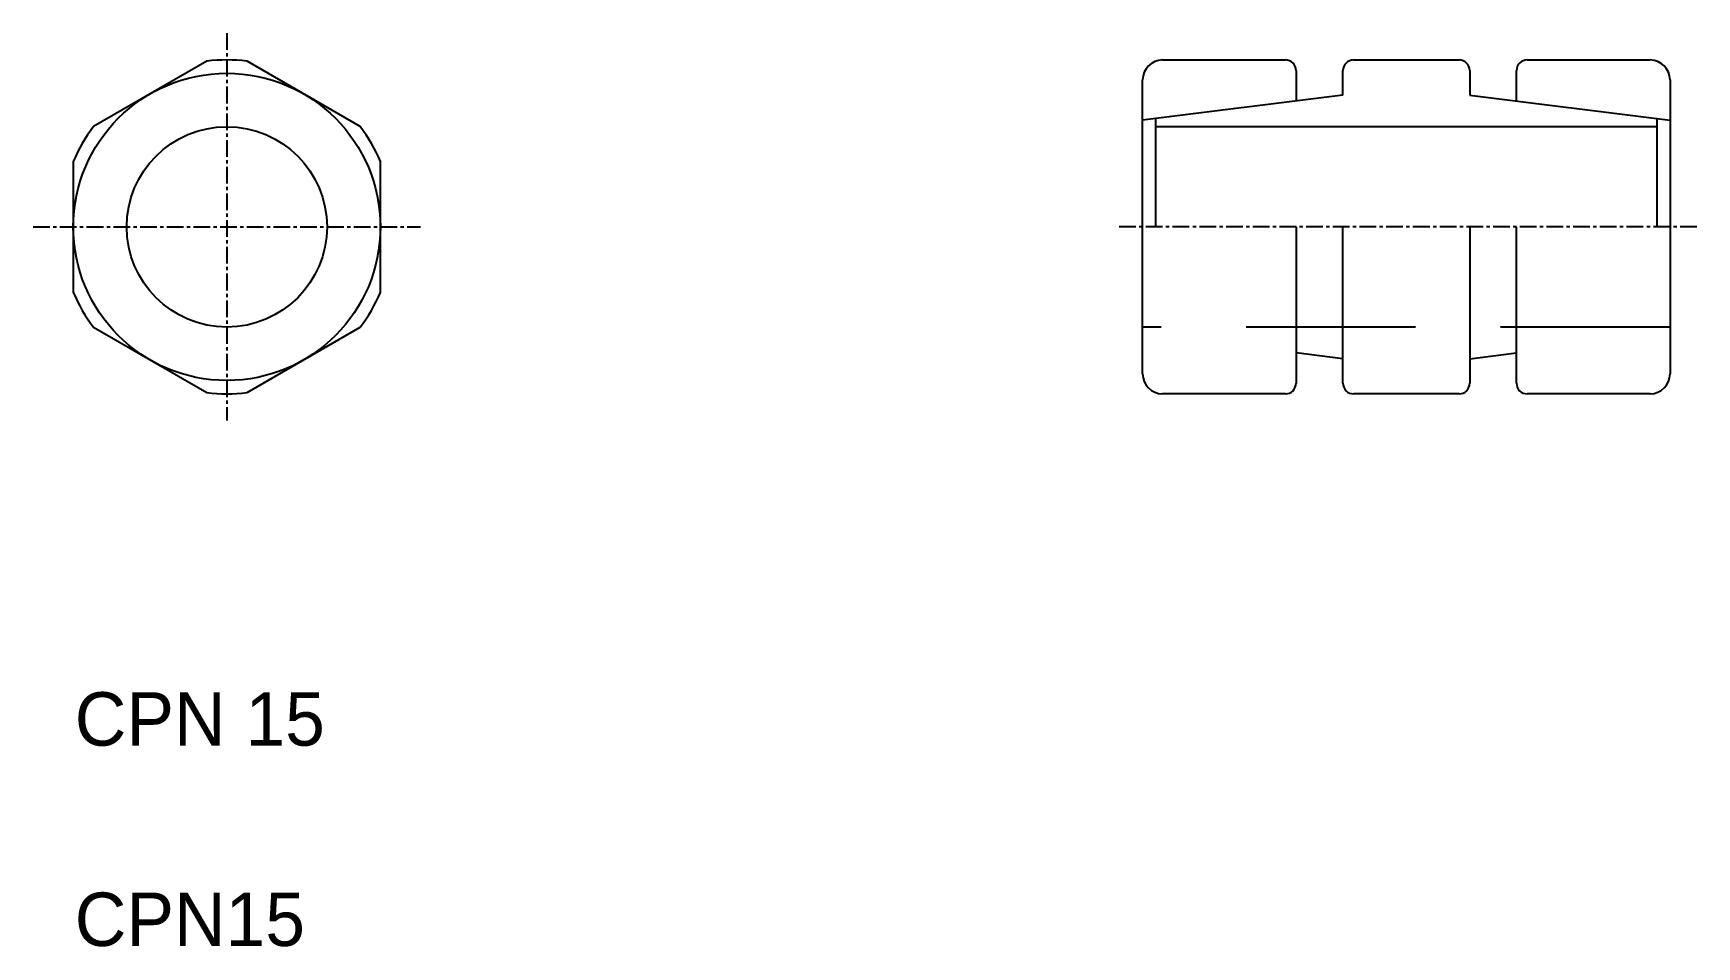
# Model space of a CAD drawing. Extents: x 168 to 293, y 134 to 202.
import ezdxf

# ---------------------------------------------------------------- set-up
doc = ezdxf.new("R2010")
doc.units = 0
doc.linetypes.add('CENTER', pattern=[2, 1.25, -0.25, 0.25, -0.25])
doc.linetypes.add('DASHED', pattern=[19.05, 12.7, -6.35])
doc.layers.get('0').update_dxf_attribs({"linetype": 'CONTINUOUS'})
doc.layers.add('CENTER', color=1, linetype='CENTER')

msp = doc.modelspace()

# ---------------------------------------------------------------- linework, layer by layer
for p, q in [((252.6, 200.34), (261.8, 200.34)), ((262.6, 199.54), (262.6, 197.26)), ((266.1, 197.7), (266.1, 199.54)), ((266.9, 200.34), (274.8, 200.34)), ((275.6, 199.54), (275.6, 197.7)), ((279.1, 197.26), (279.1, 199.54)), ((279.9, 200.34), (289.1, 200.34)), ((251.1, 176.84), (251.1, 198.84)), ((290.6, 198.84), (290.6, 176.84)), ((262.35, 197.23), (262.35, 197.23)), ((252.1, 187.84), (252.1, 195.95)), ((258.6, 196.76), (258.6, 196.76)), ((289.6, 195.95), (289.6, 187.84)), ((289.6, 195.34), (252.1, 195.34)), ((262.6, 187.84), (262.6, 176.14)), ((266.1, 176.14), (266.1, 187.84)), ((275.6, 187.84), (275.6, 176.14)), ((279.1, 176.14), (279.1, 187.84)), ((261.8, 175.34), (252.6, 175.34)), ((274.8, 175.34), (266.9, 175.34)), ((289.1, 175.34), (279.9, 175.34))]:
    msp.add_line(p, q)
at = {"linetype": 'CONTINUOUS'}
for p, q in [((266.1, 197.7), (251.1, 195.82)), ((275.6, 197.7), (290.6, 195.82)), ((266.1, 177.97), (262.6, 178.41)), ((275.6, 177.97), (279.1, 178.41))]:
    msp.add_line(p, q, dxfattribs=at)
at = {"color": 3, "linetype": 'DASHED'}
msp.add_line((290.6, 180.34), (251.1, 180.34), dxfattribs=at)
for points in [[(181.01, 200.25), (172.53, 195.35)], [(192.51, 195.35), (184.03, 200.25)], [(171.02, 192.74), (171.02, 182.94)], [(194.02, 182.94), (194.02, 192.74)], [(172.53, 180.33), (181.01, 175.43)], [(184.03, 175.43), (192.51, 180.33)]]:
    msp.add_lwpolyline(points)
at = {"linetype": 'CONTINUOUS'}
for radius in [11.5, 7.5]:
    msp.add_circle((182.52, 187.84), radius, dxfattribs=at)
for centre, radius, start, end in [((182.52, 187.84), 12.5, 83.0739, 96.9261), ((252.6, 198.84), 1.5, 90, 180), ((261.8, 199.54), 0.8, 0, 90), ((266.9, 199.54), 0.8, 90, 180), ((274.8, 199.54), 0.8, 0, 90), ((279.9, 199.54), 0.8, 90, 180), ((289.1, 198.84), 1.5, 0, 90), ((182.52, 187.84), 12.5, 143.0739, 156.9261), ((182.52, 187.84), 12.5, 23.0739, 36.9261), ((182.52, 187.84), 12.5, 203.0739, 216.9261), ((182.52, 187.84), 12.5, 323.0739, 336.9261), ((252.6, 176.84), 1.5, 180, 270), ((261.8, 176.14), 0.8, 270, 0), ((266.9, 176.14), 0.8, 180, 270), ((274.8, 176.14), 0.8, 270, 0), ((279.9, 176.14), 0.8, 180, 270), ((289.1, 176.84), 1.5, 270, 0), ((182.52, 187.84), 12.5, 263.0739, 276.9261)]:
    msp.add_arc(centre, radius, start, end)
at = {"layer": 'CENTER', "color": 1, "linetype": 'CENTER'}
for p, q in [((182.52, 202.34), (182.52, 173.34)), ((168.02, 187.84), (197.02, 187.84)), ((292.6, 187.84), (249.1, 187.84))]:
    msp.add_line(p, q, dxfattribs=at)

# ---------------------------------------------------------------- texts
for s, p in [('CPN 15', (171.13, 149)), ('CPN15', (171.13, 134))]:
    msp.add_text(s, height=4).set_placement(p)

doc.saveas('drawing.dxf')
